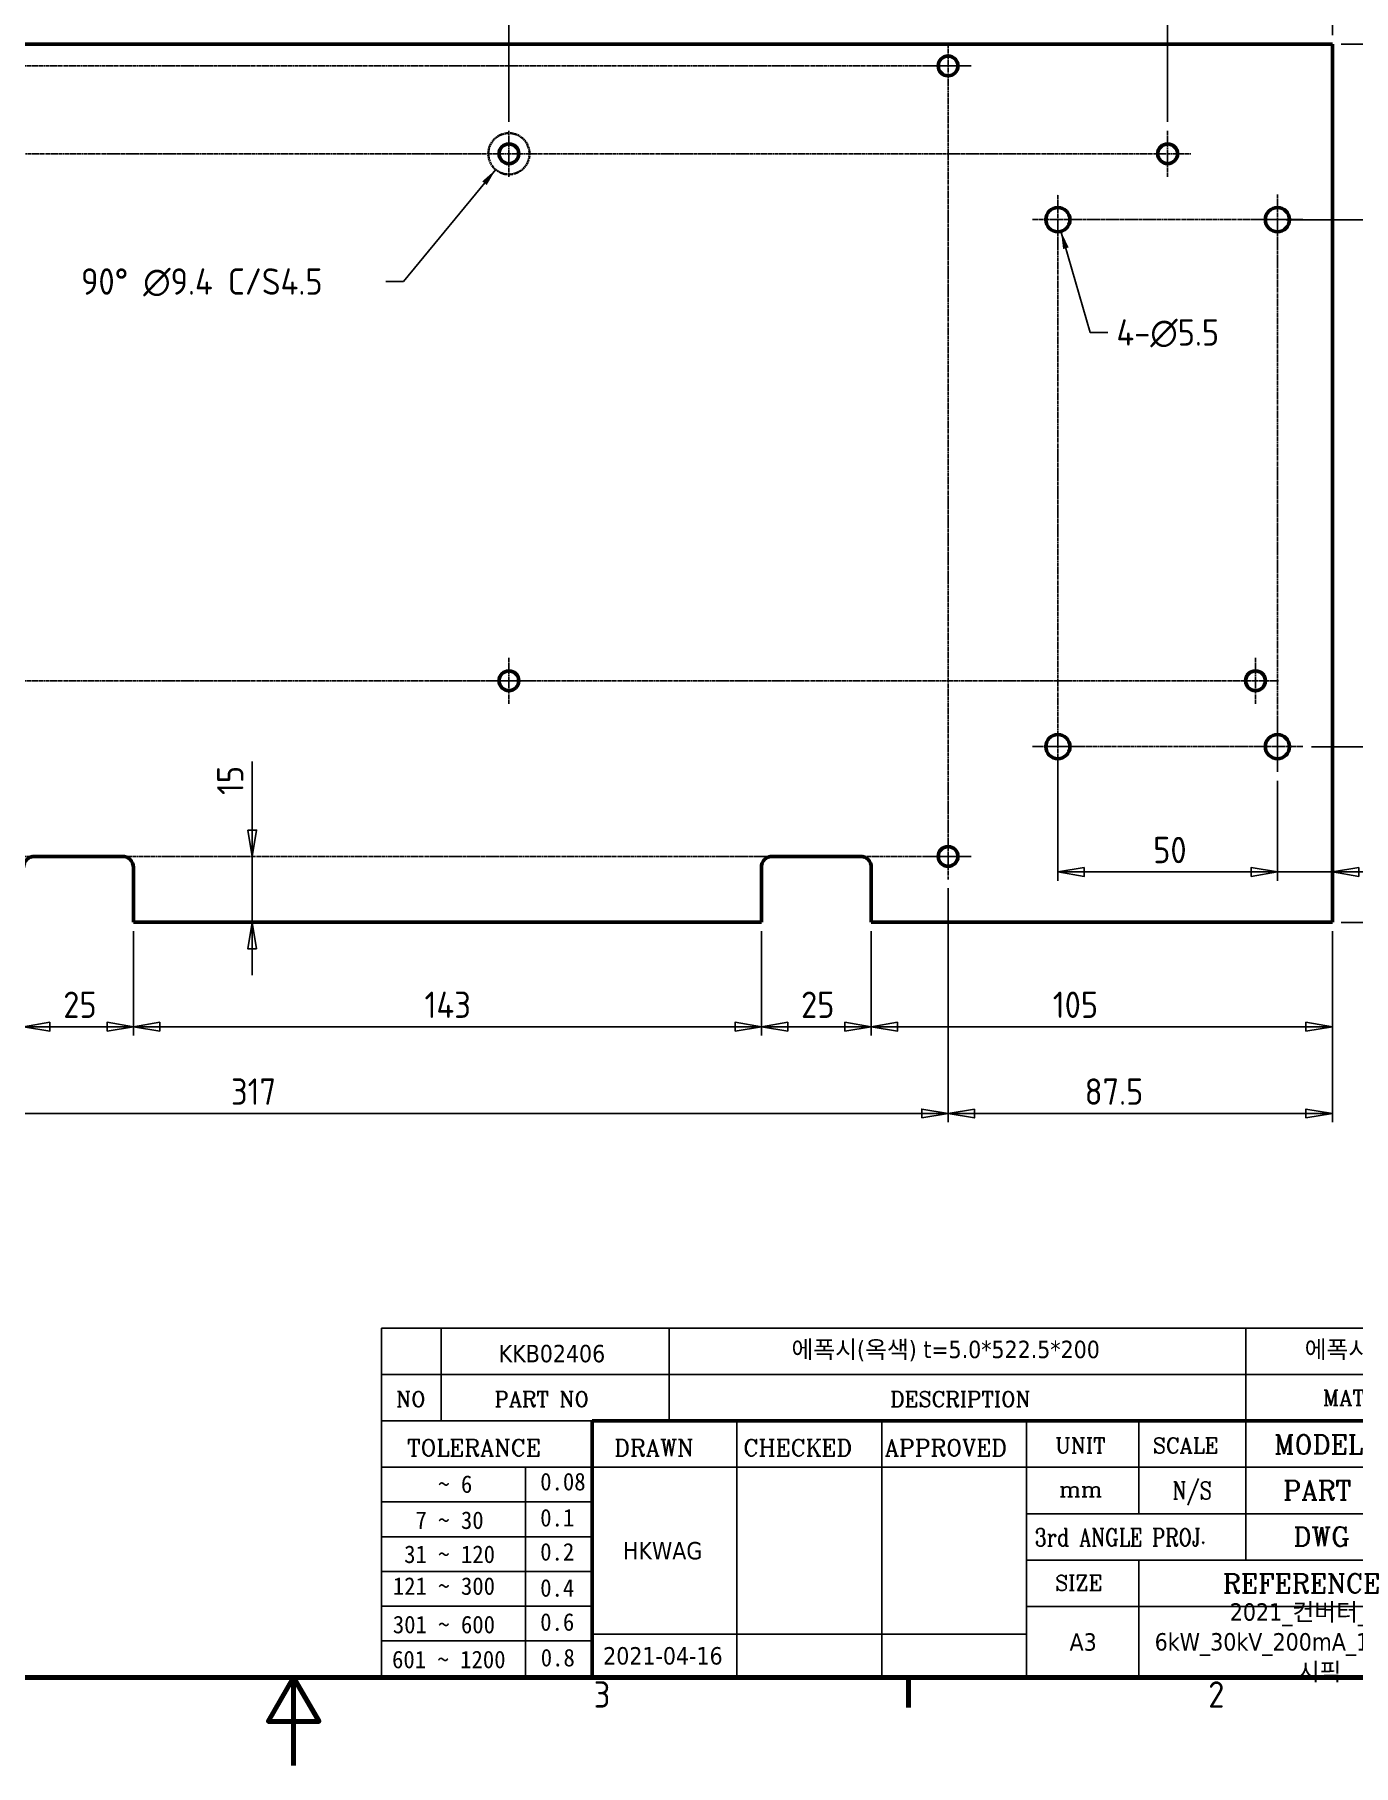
# Model space of a CAD drawing. Header units: millimetres. Extents: x 0 to 840, y 0 to 594.
# Drawn here: x 361 to 661.3, y 0 to 394.1 of the extents above; entities that cross this region are included whole.
import ezdxf
from ezdxf.enums import TextEntityAlignment as Align

# ---------------------------------------------------------------- set-up
doc = ezdxf.new("R2010")
doc.units = ezdxf.units.MM
doc.header["$LTSCALE"] = 2
doc.linetypes.add('CHAIN', pattern=[0.7087, 0.4724, -0.0591, 0.1181, -0.0591])
doc.linetypes.add('DASHED', pattern=[0.2067, 0.1654, -0.0413])
doc.layers.get('0').update_dxf_attribs({"lineweight": 25})
for name, color, linetype, lineweight, true_color in [('가려진 것(ISO)', 5, 'DASHED', 35, 0x0000ff), ('제목(ISO)', 5, 'Continuous', 50, 0x0000ff), ('중심 표식(ISO)', 1, 'Continuous', 25, 0xff0000), ('중심선(ISO)', 1, 'Continuous', 25, 0xff0000)]:
    doc.layers.add(name, color=color, linetype=linetype, lineweight=lineweight, true_color=true_color)
for name, color, linetype, lineweight in [('가시적인 것(ISO)', 7, 'Continuous', 50), ('경계(ISO)', 7, 'Continuous', 70), ('기호(ISO)', 7, 'Continuous', 25), ('치수(ISO)', 7, 'Continuous', 25)]:
    doc.layers.add(name, color=color, linetype=linetype, lineweight=lineweight)
doc.styles.add('HAN_291', font='')
doc.styles.add('ISO ProportionalPSTEK', font='isocp.shx')
doc.styles.add('RC_284', font='ROMANC.shx')
doc.styles.add('RC_287', font='ROMANC.shx')
doc.styles.add('RC_292', font='ROMANC.shx')
doc.styles.add('텍스트 스타일333', font='ROMANC.shx', dxfattribs={"width": 0.8})
doc.styles.add('텍스트 스타일359', font='tahoma.ttf')
doc.styles.get('HAN_291').set_extended_font_data('GulimChe')
doc.dimstyles.new('PSTEK', dxfattribs={"dimscale": 2, "dimtxt": 3, "dimasz": 3, "dimexe": 1, "dimexo": 1, "dimgap": 1, "dimtad": 1, "dimrnd": 1e-08, "dimdsep": 46, "dimtxsty": 'ISO ProportionalPSTEK', "dimblk": 'Filled-1', "dimcen": 0.09, "dimdle": 10, "dimclrd": 3, "dimclre": 3, "dimclrt": 1, "dimadec": 1, "dimazin": 2, "dimtfac": 1, "dimtmove": 0, "dimatfit": 3, "dimfxl": 1, "dimtolj": 1, "dimlwd": -1, "dimlwe": -1, "dimarcsym": 0})
doc.dimstyles.new('PSTEK$7', dxfattribs={"dimscale": 2, "dimtxt": 3, "dimasz": 2, "dimexe": 1, "dimexo": 1, "dimgap": 1, "dimtad": 1, "dimrnd": 1e-08, "dimdsep": 46, "dimtxsty": 'ISO ProportionalPSTEK', "dimblk": 'Filled-1', "dimcen": 0.09, "dimdle": 10, "dimclrd": 3, "dimclre": 3, "dimclrt": 1, "dimadec": 1, "dimazin": 2, "dimtfac": 1, "dimtmove": 0, "dimatfit": 3, "dimfxl": 1, "dimtolj": 1, "dimlwd": -1, "dimlwe": -1, "dimarcsym": 0})

# ---------------------------------------------------------------- blocks, each defined once
blk = doc.blocks.new('경계 Default Border')
at = {"layer": '경계(ISO)'}
blk.add_line((280, 10), (280, 6.6), dxfattribs=at)
at = {"layer": '경계(ISO)', "flags": 128}
for points in [[(10, 10), (10, 287), (410, 287), (410, 10), (10, 10)], [(210, 0), (210, 10), (207.11, 5), (212.89, 5), (210, 10)]]:
    blk.add_lwpolyline(points, dxfattribs=at)
at = {"layer": '경계(ISO)', "color": 1, "true_color": 0xff0000, "char_height": 3, "attachment_point": 7, "style": 'ISO ProportionalPSTEK'}
for s, insert in [('3', (244.17, 6.57)), ('2', (314.13, 6.57))]:
    blk.add_mtext(s, dxfattribs=dict(at, insert=insert))
blk = doc.blocks.new('제목 블록 PSTEK')
at = {"color": 180, "true_color": 0x3f00ff}
for p, q in [((182.48, 11.79), (182.48, 51.57)), ((182.48, 51.57), (372.48, 51.57)), ((189.27, 51.57), (189.27, 41.01)), ((215.22, 41.01), (215.22, 51.57)), ((280.88, 51.57), (280.88, 41.01)), ((182.48, 46.29), (372.48, 46.29)), ((182.48, 41.01), (206.45, 41.01)), ((222.94, 11.79), (222.94, 41.01)), ((239.43, 11.79), (239.43, 41.01)), ((255.92, 11.79), (255.92, 41.01)), ((268.69, 41.01), (268.69, 30.45)), ((280.88, 41.01), (280.88, 25.17)), ((182.48, 35.73), (206.45, 35.73)), ((198.86, 12.03), (198.86, 35.73)), ((206.45, 35.73), (372.48, 35.73)), ((182.48, 31.78), (206.45, 31.78)), ((255.92, 30.45), (372.48, 30.45)), ((182.48, 27.83), (206.45, 27.83)), ((182.48, 23.88), (206.45, 23.88)), ((255.92, 25.17), (372.48, 25.17)), ((268.69, 25.17), (268.69, 11.79)), ((182.48, 19.93), (206.45, 19.93)), ((255.92, 19.89), (310.09, 19.89)), ((182.48, 15.98), (206.45, 15.98)), ((206.45, 16.74), (255.92, 16.74)), ((182.48, 11.79), (372.48, 11.79))]:
    blk.add_line(p, q, dxfattribs=at)
at = {"color": 7, "linetype": 'Continuous', "lineweight": 25}
blk.add_line((182.48, 46.28), (231.73, 46.28), dxfattribs=at)
at = {"color": 7, "lineweight": 50}
for p, q in [((206.45, 11.79), (206.45, 41.01)), ((206.45, 41.01), (372.48, 41.01))]:
    blk.add_line(p, q, dxfattribs=at)
at = {"color": 7}
for s, height, style, p in [('NO', 1.742, 'RC_284', (184.14, 42.62)), ('PART NO', 1.742, 'RC_284', (195.34, 42.62)), ('DESCRIPTION', 1.7424, 'RC_284', (240.4, 42.62)), ('MODEL NAME', 2.178, 'RC_292', (284.1, 37.25)), (' TOLERANCE', 1.9, 'RC_287', (184.09, 37.01)), ('DRAWN', 1.9, 'RC_287', (208.98, 37.01)), ('CHECKED', 1.9, 'RC_287', (223.69, 37.01)), ('APPROVED', 1.9, 'RC_287', (239.78, 37.01)), ('UNIT', 1.742, 'RC_284', (259.17, 37.34)), ('SCALE', 1.742, 'RC_284', (270.29, 37.34)), ('    ~ 6', 2, 'HAN_291', (183.77, 32.82)), ('0.08', 2, 'HAN_291', (200.55, 33.1)), ('mm', 1.742, 'RC_284', (259.65, 32.35)), ('PART NAME', 2.178, 'RC_292', (285.14, 32.03)), ('  7 ~ 30', 2, 'HAN_291', (183.77, 28.71)), ('0.1', 2, 'HAN_291', (200.55, 28.99)), (' DWG NO.', 2.178, 'RC_292', (284.81, 26.75)), (' 31 ~ 120', 2, 'HAN_291', (183.77, 24.83)), ('0.2', 2, 'HAN_291', (200.55, 25.11)), ('121 ~ 300', 2, 'HAN_291', (183.77, 21.21)), ('0.4', 2, 'HAN_291', (200.55, 21)), ('SIZE', 1.742, 'RC_284', (259.17, 21.69)), ('REFERENCE', 2.178, 'RC_292', (278.27, 21.43)), ('301 ~ 600', 2, 'HAN_291', (183.77, 16.83)), ('0.6', 2, 'HAN_291', (200.55, 17.12)), ('601 ~ 1200', 2, 'HAN_291', (183.68, 12.85)), ('0.8', 2, 'HAN_291', (200.61, 13.06))]:
    blk.add_text(s, height=height, dxfattribs=dict(at, style=style)).set_placement(p)
at = {"color": 7, "style": 'RC_284'}
blk.add_text('MATERIAL', height=1.742, dxfattribs=at).set_placement((295.48, 43.65), align=Align.MIDDLE_CENTER)
at = {"color": 7, "style": '텍스트 스타일333', "width": 0.8}
blk.add_text('N/S', height=2, dxfattribs=at).set_placement((274.78, 33.09), align=Align.MIDDLE_CENTER)
blk.add_text('3rd ANGLE PROJ.', height=2, dxfattribs=at).set_placement((256.84, 26.76))
at = {"layer": '제목(ISO)', "color": 7, "style": '텍스트 스타일359'}
for tag, p in [('부품_번호_001', (195.83, 47.69)), ('설명_001', (229.15, 48.16)), ('재질_001', (287.58, 48.16)), ("3._Q'TY_001", (312.71, 47.93)), ('질량\\P3;_001', (350.35, 48.17)), ('1._MODEL_NAME_001', (332.11, 37.37)), ('제목_001', (337.25, 32.14)), ('부품_번호_001', (334.49, 26.81)), ('설계자_001', (209.98, 25.24)), ('프로젝트_001', (279.06, 18.26)), ('시트_크기_001', (260.82, 14.85)), ('프로젝트_002', (270.51, 14.87)), ('작성_날짜_001', (207.72, 13.27)), ('프로젝트_003', (286.8, 11.47))]:
    blk.add_attdef(tag, p, '', height=1.98, dxfattribs=at)
for tag, p in [('4._COLOR', (327.68, 48.93)), ('점검자', (231.18, 26.23)), ('엔지니어링_승인자', (247.67, 26.23)), ('점검_날짜', (231.18, 14.27)), ('엔지니어링_승인_날짜', (247.67, 14.27))]:
    blk.add_attdef(tag, text='', height=1.98, dxfattribs=at).set_placement(p, align=Align.MIDDLE_CENTER)
blk = doc.blocks.new('Filled-1')
at = {"color": 0}
for p, q in [((0, 0), (-1, 0.167)), ((-1, 0.167), (-1, -0.167)), ((-1, 0), (0, 0)), ((-1, -0.167), (0, 0))]:
    blk.add_line(p, q, dxfattribs=at)
at = {"color": 0, "flags": 128}
blk.add_lwpolyline([(-1, -0.167), (0, 0), (-1, 0.167), (-1, -0.167)], dxfattribs=at)
at = {"color": 0}
blk.add_solid([(-1, -0.167), (0, 0), (-1, 0.167), (-1, -0.167)], dxfattribs=at)
blk = doc.blocks.new('*D16')
at = {"layer": 'Defpoints', "color": 0, "transparency": 16777216}
for p in [(252.02, 201.72), (569.02, 201.72), (569.02, 148.43)]:
    blk.add_point(p, dxfattribs=at)
at = {"layer": '치수(ISO)', "color": 3, "transparency": 16777216}
for p, q in [((252.02, 199.72), (252.02, 146.43)), ((569.02, 199.72), (569.02, 146.43)), ((258.02, 148.43), (563.02, 148.43))]:
    blk.add_line(p, q, dxfattribs=at)
at = {"layer": '치수(ISO)', "color": 3, "transparency": 16777216, "xscale": 6, "yscale": 6, "zscale": 6, "rotation": 180}
blk.add_blockref('Filled-1', (252.02, 148.43), dxfattribs=at)
at = {"layer": '치수(ISO)', "color": 3, "transparency": 16777216, "xscale": 6, "yscale": 6, "zscale": 6}
blk.add_blockref('Filled-1', (569.02, 148.43), dxfattribs=at)
at = {"layer": '치수(ISO)', "color": 1, "transparency": 16777216, "insert": (405.74, 156.43), "char_height": 6, "attachment_point": 1, "style": 'ISO ProportionalPSTEK'}
blk.add_mtext('\\A1;317', dxfattribs=at)
blk = doc.blocks.new('*D17')
at = {"layer": 'Defpoints', "color": 0, "transparency": 16777216}
for p in [(569.02, 201.72), (656.52, 191.97), (656.52, 148.43)]:
    blk.add_point(p, dxfattribs=at)
at = {"layer": '치수(ISO)', "color": 3, "transparency": 16777216}
for p, q in [((569.02, 199.72), (569.02, 146.43)), ((656.52, 189.97), (656.52, 146.43)), ((575.02, 148.43), (650.52, 148.43))]:
    blk.add_line(p, q, dxfattribs=at)
at = {"layer": '치수(ISO)', "color": 3, "transparency": 16777216, "xscale": 6, "yscale": 6, "zscale": 6, "rotation": 180}
blk.add_blockref('Filled-1', (569.02, 148.43), dxfattribs=at)
at = {"layer": '치수(ISO)', "color": 3, "transparency": 16777216, "xscale": 6, "yscale": 6, "zscale": 6}
blk.add_blockref('Filled-1', (656.52, 148.43), dxfattribs=at)
at = {"layer": '치수(ISO)', "color": 1, "transparency": 16777216, "insert": (600.12, 156.43), "char_height": 6, "attachment_point": 1, "style": 'ISO ProportionalPSTEK'}
blk.add_mtext('\\A1;87.5', dxfattribs=at)
blk = doc.blocks.new('*D21')
at = {"layer": 'Defpoints', "color": 0, "transparency": 16777216}
for p in [(358.52, 191.97), (383.52, 191.97), (383.52, 168.2)]:
    blk.add_point(p, dxfattribs=at)
at = {"layer": '치수(ISO)', "color": 3, "transparency": 16777216}
for p, q in [((358.52, 189.97), (358.52, 166.2)), ((383.52, 189.97), (383.52, 166.2)), ((364.52, 168.2), (377.52, 168.2))]:
    blk.add_line(p, q, dxfattribs=at)
at = {"layer": '치수(ISO)', "color": 3, "transparency": 16777216, "xscale": 6, "yscale": 6, "zscale": 6, "rotation": 180}
blk.add_blockref('Filled-1', (358.52, 168.2), dxfattribs=at)
at = {"layer": '치수(ISO)', "color": 3, "transparency": 16777216, "xscale": 6, "yscale": 6, "zscale": 6}
blk.add_blockref('Filled-1', (383.52, 168.2), dxfattribs=at)
at = {"layer": '치수(ISO)', "color": 1, "transparency": 16777216, "insert": (367.54, 176.2), "char_height": 6, "attachment_point": 1, "style": 'ISO ProportionalPSTEK'}
blk.add_mtext('\\A1;25', dxfattribs=at)
blk = doc.blocks.new('*D22')
at = {"layer": 'Defpoints', "color": 0, "transparency": 16777216}
for p in [(383.52, 191.97), (526.52, 191.97), (526.52, 168.2)]:
    blk.add_point(p, dxfattribs=at)
at = {"layer": '치수(ISO)', "color": 3, "transparency": 16777216}
for p, q in [((383.52, 189.97), (383.52, 166.2)), ((526.52, 189.97), (526.52, 166.2)), ((389.52, 168.2), (520.52, 168.2))]:
    blk.add_line(p, q, dxfattribs=at)
at = {"layer": '치수(ISO)', "color": 3, "transparency": 16777216, "xscale": 6, "yscale": 6, "zscale": 6, "rotation": 180}
blk.add_blockref('Filled-1', (383.52, 168.2), dxfattribs=at)
at = {"layer": '치수(ISO)', "color": 3, "transparency": 16777216, "xscale": 6, "yscale": 6, "zscale": 6}
blk.add_blockref('Filled-1', (526.52, 168.2), dxfattribs=at)
at = {"layer": '치수(ISO)', "color": 1, "transparency": 16777216, "insert": (449.82, 176.2), "char_height": 6, "attachment_point": 1, "style": 'ISO ProportionalPSTEK'}
blk.add_mtext('\\A1;143', dxfattribs=at)
blk = doc.blocks.new('*D23')
at = {"layer": 'Defpoints', "color": 0, "transparency": 16777216}
for p in [(526.52, 191.97), (551.52, 191.97), (551.52, 168.2)]:
    blk.add_point(p, dxfattribs=at)
at = {"layer": '치수(ISO)', "color": 3, "transparency": 16777216}
for p, q in [((526.52, 189.97), (526.52, 166.2)), ((551.52, 189.97), (551.52, 166.2)), ((532.52, 168.2), (545.52, 168.2))]:
    blk.add_line(p, q, dxfattribs=at)
at = {"layer": '치수(ISO)', "color": 3, "transparency": 16777216, "xscale": 6, "yscale": 6, "zscale": 6, "rotation": 180}
blk.add_blockref('Filled-1', (526.52, 168.2), dxfattribs=at)
at = {"layer": '치수(ISO)', "color": 3, "transparency": 16777216, "xscale": 6, "yscale": 6, "zscale": 6}
blk.add_blockref('Filled-1', (551.52, 168.2), dxfattribs=at)
at = {"layer": '치수(ISO)', "color": 1, "transparency": 16777216, "insert": (535.54, 176.2), "char_height": 6, "attachment_point": 1, "style": 'ISO ProportionalPSTEK'}
blk.add_mtext('\\A1;25', dxfattribs=at)
blk = doc.blocks.new('*D24')
at = {"layer": 'Defpoints', "color": 0, "transparency": 16777216}
for p in [(551.52, 191.97), (656.52, 191.97), (656.52, 168.2)]:
    blk.add_point(p, dxfattribs=at)
at = {"layer": '치수(ISO)', "color": 3, "transparency": 16777216}
for p, q in [((551.52, 189.97), (551.52, 166.2)), ((656.52, 189.97), (656.52, 166.2)), ((557.52, 168.2), (650.52, 168.2))]:
    blk.add_line(p, q, dxfattribs=at)
at = {"layer": '치수(ISO)', "color": 3, "transparency": 16777216, "xscale": 6, "yscale": 6, "zscale": 6, "rotation": 180}
blk.add_blockref('Filled-1', (551.52, 168.2), dxfattribs=at)
at = {"layer": '치수(ISO)', "color": 3, "transparency": 16777216, "xscale": 6, "yscale": 6, "zscale": 6}
blk.add_blockref('Filled-1', (656.52, 168.2), dxfattribs=at)
at = {"layer": '치수(ISO)', "color": 1, "transparency": 16777216, "insert": (592.87, 176.2), "char_height": 6, "attachment_point": 1, "style": 'ISO ProportionalPSTEK'}
blk.add_mtext('\\A1;105', dxfattribs=at)
blk = doc.blocks.new('*D29')
at = {"layer": 'Defpoints', "color": 0, "transparency": 16777216}
for p in [(594.02, 231.97), (644.02, 226.22), (644.02, 203.44)]:
    blk.add_point(p, dxfattribs=at)
at = {"layer": '치수(ISO)', "color": 3, "transparency": 16777216}
for p, q in [((594.02, 229.97), (594.02, 201.44)), ((644.02, 224.22), (644.02, 201.44)), ((600.02, 203.44), (638.02, 203.44))]:
    blk.add_line(p, q, dxfattribs=at)
at = {"layer": '치수(ISO)', "color": 3, "transparency": 16777216, "xscale": 6, "yscale": 6, "zscale": 6, "rotation": 180}
blk.add_blockref('Filled-1', (594.02, 203.44), dxfattribs=at)
at = {"layer": '치수(ISO)', "color": 3, "transparency": 16777216, "xscale": 6, "yscale": 6, "zscale": 6}
blk.add_blockref('Filled-1', (644.02, 203.44), dxfattribs=at)
at = {"layer": '치수(ISO)', "color": 1, "transparency": 16777216, "insert": (615.72, 211.44), "char_height": 6, "attachment_point": 1, "style": 'ISO ProportionalPSTEK'}
blk.add_mtext('\\A1;50', dxfattribs=at)
blk = doc.blocks.new('*D30')
at = {"layer": 'Defpoints', "color": 0, "transparency": 16777216}
for p in [(644.02, 226.22), (656.52, 206.72), (656.52, 203.44)]:
    blk.add_point(p, dxfattribs=at)
at = {"layer": '치수(ISO)', "color": 3, "transparency": 16777216}
for p, q in [((644.02, 224.22), (644.02, 201.44)), ((638.02, 203.44), (632.02, 203.44)), ((644.02, 203.44), (656.52, 203.44)), ((662.52, 203.44), (684.17, 203.44))]:
    blk.add_line(p, q, dxfattribs=at)
at = {"layer": '치수(ISO)', "color": 3, "transparency": 16777216, "xscale": 6, "yscale": 6, "zscale": 6}
blk.add_blockref('Filled-1', (644.02, 203.44), dxfattribs=at)
at = {"layer": '치수(ISO)', "color": 3, "transparency": 16777216, "xscale": 6, "yscale": 6, "zscale": 6, "rotation": 180}
blk.add_blockref('Filled-1', (656.52, 203.44), dxfattribs=at)
at = {"layer": '치수(ISO)', "color": 1, "transparency": 16777216, "insert": (670.52, 211.44), "char_height": 6, "attachment_point": 1, "style": 'ISO ProportionalPSTEK'}
blk.add_mtext('\\A1;12.5', dxfattribs=at)
blk = doc.blocks.new('*D31')
at = {"layer": 'Defpoints', "color": 0, "transparency": 16777216}
for p in [(649.77, 231.97), (700.98, 231.97), (656.52, 191.97)]:
    blk.add_point(p, dxfattribs=at)
at = {"layer": '치수(ISO)', "color": 3, "transparency": 16777216}
for p, q in [((651.77, 231.97), (702.98, 231.97)), ((700.98, 197.97), (700.98, 225.97)), ((658.52, 191.97), (702.98, 191.97))]:
    blk.add_line(p, q, dxfattribs=at)
at = {"layer": '치수(ISO)', "color": 3, "transparency": 16777216, "xscale": 6, "yscale": 6, "zscale": 6}
for p, rotation in [((700.98, 231.97), 90), ((700.98, 191.97), 270)]:
    blk.add_blockref('Filled-1', p, dxfattribs=dict(at, rotation=rotation))
at = {"layer": '치수(ISO)', "color": 1, "transparency": 16777216, "insert": (692.98, 208.37), "char_height": 6, "attachment_point": 1, "rotation": 90, "style": 'ISO ProportionalPSTEK'}
blk.add_mtext('\\A1;40', dxfattribs=at)
blk = doc.blocks.new('*D32')
at = {"layer": 'Defpoints', "color": 0, "transparency": 16777216}
for p in [(644.02, 351.97), (700.98, 351.97), (649.77, 231.97)]:
    blk.add_point(p, dxfattribs=at)
at = {"layer": '치수(ISO)', "color": 3, "transparency": 16777216}
for p, q in [((646.02, 351.97), (702.98, 351.97)), ((700.98, 237.97), (700.98, 345.97)), ((651.77, 231.97), (702.98, 231.97))]:
    blk.add_line(p, q, dxfattribs=at)
at = {"layer": '치수(ISO)', "color": 3, "transparency": 16777216, "xscale": 6, "yscale": 6, "zscale": 6}
for p, rotation in [((700.98, 351.97), 90), ((700.98, 231.97), 270)]:
    blk.add_blockref('Filled-1', p, dxfattribs=dict(at, rotation=rotation))
at = {"layer": '치수(ISO)', "color": 1, "transparency": 16777216, "insert": (692.98, 279.67), "char_height": 6, "attachment_point": 1, "rotation": 90, "style": 'ISO ProportionalPSTEK'}
blk.add_mtext('\\A1;120', dxfattribs=at)
blk = doc.blocks.new('*D33')
at = {"layer": 'Defpoints', "color": 0, "transparency": 16777216}
for p in [(656.52, 391.97), (700.98, 391.97), (644.02, 351.97)]:
    blk.add_point(p, dxfattribs=at)
at = {"layer": '치수(ISO)', "color": 3, "transparency": 16777216}
for p, q in [((658.52, 391.97), (702.98, 391.97)), ((700.98, 357.97), (700.98, 385.97)), ((646.02, 351.97), (702.98, 351.97))]:
    blk.add_line(p, q, dxfattribs=at)
at = {"layer": '치수(ISO)', "color": 3, "transparency": 16777216, "xscale": 6, "yscale": 6, "zscale": 6}
for p, rotation in [((700.98, 391.97), 90), ((700.98, 351.97), 270)]:
    blk.add_blockref('Filled-1', p, dxfattribs=dict(at, rotation=rotation))
at = {"layer": '치수(ISO)', "color": 1, "transparency": 16777216, "insert": (692.98, 368.37), "char_height": 6, "attachment_point": 1, "rotation": 90, "style": 'ISO ProportionalPSTEK'}
blk.add_mtext('\\A1;40', dxfattribs=at)
blk = doc.blocks.new('*D34')
at = {"layer": 'Defpoints', "color": 0, "transparency": 16777216}
for p in [(656.52, 391.97), (718.62, 391.97), (656.52, 191.97)]:
    blk.add_point(p, dxfattribs=at)
at = {"layer": '치수(ISO)', "color": 3, "transparency": 16777216}
for p, q in [((658.52, 391.97), (720.62, 391.97)), ((718.62, 197.97), (718.62, 385.97)), ((658.52, 191.97), (720.62, 191.97))]:
    blk.add_line(p, q, dxfattribs=at)
at = {"layer": '치수(ISO)', "color": 3, "transparency": 16777216, "xscale": 6, "yscale": 6, "zscale": 6}
for p, rotation in [((718.62, 391.97), 90), ((718.62, 191.97), 270)]:
    blk.add_blockref('Filled-1', p, dxfattribs=dict(at, rotation=rotation))
at = {"layer": '치수(ISO)', "color": 1, "transparency": 16777216, "insert": (710.62, 286.5), "char_height": 6, "attachment_point": 1, "rotation": 90, "style": 'ISO ProportionalPSTEK'}
blk.add_mtext('\\A1;200', dxfattribs=at)
blk = doc.blocks.new('*D35')
at = {"layer": 'Defpoints', "color": 0, "transparency": 16777216}
for p in [(134.02, 431.97), (134.02, 391.97), (656.52, 391.97)]:
    blk.add_point(p, dxfattribs=at)
at = {"layer": '치수(ISO)', "color": 3, "transparency": 16777216}
for p, q in [((134.02, 393.97), (134.02, 433.97)), ((656.52, 393.97), (656.52, 433.97)), ((650.52, 431.97), (140.02, 431.97))]:
    blk.add_line(p, q, dxfattribs=at)
at = {"layer": '치수(ISO)', "color": 3, "transparency": 16777216, "xscale": 6, "yscale": 6, "zscale": 6, "rotation": 180}
blk.add_blockref('Filled-1', (134.02, 431.97), dxfattribs=at)
at = {"layer": '치수(ISO)', "color": 3, "transparency": 16777216, "xscale": 6, "yscale": 6, "zscale": 6}
blk.add_blockref('Filled-1', (656.52, 431.97), dxfattribs=at)
at = {"layer": '치수(ISO)', "color": 1, "transparency": 16777216, "insert": (393, 439.98), "char_height": 6, "attachment_point": 1, "style": 'ISO ProportionalPSTEK'}
blk.add_mtext('\\A1;522.5', dxfattribs=at)
blk = doc.blocks.new('*D36')
at = {"layer": 'Defpoints', "color": 0, "transparency": 16777216}
for p in [(381.02, 206.97), (404.8, 191.97), (410.57, 191.97)]:
    blk.add_point(p, dxfattribs=at)
at = {"layer": '치수(ISO)', "color": 3, "transparency": 16777216}
for p, q in [((410.57, 212.97), (410.57, 228.62)), ((410.57, 191.97), (410.57, 206.97)), ((410.57, 185.97), (410.57, 179.97))]:
    blk.add_line(p, q, dxfattribs=at)
at = {"layer": '치수(ISO)', "color": 3, "transparency": 16777216, "xscale": 6, "yscale": 6, "zscale": 6}
for p, rotation in [((410.57, 206.97), 270), ((410.57, 191.97), 90)]:
    blk.add_blockref('Filled-1', p, dxfattribs=dict(at, rotation=rotation))
at = {"layer": '치수(ISO)', "color": 1, "transparency": 16777216, "insert": (402.57, 220.97), "char_height": 6, "attachment_point": 1, "rotation": 90, "style": 'ISO ProportionalPSTEK'}
blk.add_mtext('\\A1;15', dxfattribs=at)
blk = doc.blocks.new('*D41')
at = {"layer": 'Defpoints', "color": 0, "transparency": 16777216}
for p in [(469.02, 411.15), (319.02, 372.22), (469.02, 372.22)]:
    blk.add_point(p, dxfattribs=at)
at = {"layer": '치수(ISO)', "color": 3, "transparency": 16777216}
for p, q in [((319.02, 374.22), (319.02, 413.15)), ((325.02, 411.15), (463.02, 411.15)), ((469.02, 374.22), (469.02, 413.15))]:
    blk.add_line(p, q, dxfattribs=at)
at = {"layer": '치수(ISO)', "color": 3, "transparency": 16777216, "xscale": 6, "yscale": 6, "zscale": 6, "rotation": 180}
blk.add_blockref('Filled-1', (319.02, 411.15), dxfattribs=at)
at = {"layer": '치수(ISO)', "color": 3, "transparency": 16777216, "xscale": 6, "yscale": 6, "zscale": 6}
blk.add_blockref('Filled-1', (469.02, 411.15), dxfattribs=at)
at = {"layer": '치수(ISO)', "color": 1, "transparency": 16777216, "insert": (389.24, 419.15), "char_height": 6, "attachment_point": 1, "style": 'ISO ProportionalPSTEK'}
blk.add_mtext('\\A1;150', dxfattribs=at)
blk = doc.blocks.new('*D42')
at = {"layer": 'Defpoints', "color": 0, "transparency": 16777216}
for p in [(619.02, 411.15), (469.02, 372.22), (619.02, 372.22)]:
    blk.add_point(p, dxfattribs=at)
at = {"layer": '치수(ISO)', "color": 3, "transparency": 16777216}
for p, q in [((469.02, 374.22), (469.02, 413.15)), ((475.02, 411.15), (613.02, 411.15)), ((619.02, 374.22), (619.02, 413.15))]:
    blk.add_line(p, q, dxfattribs=at)
at = {"layer": '치수(ISO)', "color": 3, "transparency": 16777216, "xscale": 6, "yscale": 6, "zscale": 6, "rotation": 180}
blk.add_blockref('Filled-1', (469.02, 411.15), dxfattribs=at)
at = {"layer": '치수(ISO)', "color": 3, "transparency": 16777216, "xscale": 6, "yscale": 6, "zscale": 6}
blk.add_blockref('Filled-1', (619.02, 411.15), dxfattribs=at)
at = {"layer": '치수(ISO)', "color": 1, "transparency": 16777216, "insert": (539.24, 419.15), "char_height": 6, "attachment_point": 1, "style": 'ISO ProportionalPSTEK'}
blk.add_mtext('\\A1;150', dxfattribs=at)
blk = doc.blocks.new('*D43')
at = {"layer": 'Defpoints', "color": 0, "transparency": 16777216}
for p in [(656.52, 411.15), (656.52, 391.97), (619.02, 372.22)]:
    blk.add_point(p, dxfattribs=at)
at = {"layer": '치수(ISO)', "color": 3, "transparency": 16777216}
for p, q in [((619.02, 374.22), (619.02, 413.15)), ((625.02, 411.15), (650.52, 411.15)), ((656.52, 393.97), (656.52, 413.15))]:
    blk.add_line(p, q, dxfattribs=at)
at = {"layer": '치수(ISO)', "color": 3, "transparency": 16777216, "xscale": 6, "yscale": 6, "zscale": 6, "rotation": 180}
blk.add_blockref('Filled-1', (619.02, 411.15), dxfattribs=at)
at = {"layer": '치수(ISO)', "color": 3, "transparency": 16777216, "xscale": 6, "yscale": 6, "zscale": 6}
blk.add_blockref('Filled-1', (656.52, 411.15), dxfattribs=at)
at = {"layer": '치수(ISO)', "color": 1, "transparency": 16777216, "insert": (631.37, 419.15), "char_height": 6, "attachment_point": 1, "style": 'ISO ProportionalPSTEK'}
blk.add_mtext('\\A1;37.5', dxfattribs=at)

msp = doc.modelspace()

# ---------------------------------------------------------------- linework, layer by layer
at = {"layer": '가려진 것(ISO)'}
msp.add_circle((469.021, 366.975), 4.7, dxfattribs=at)
at = {"layer": '가시적인 것(ISO)'}
for p, q in [((656.521, 391.975), (134.021, 391.975)), ((656.521, 191.975), (656.521, 391.975)), ((361.021, 206.975), (381.021, 206.975)), ((529.021, 206.975), (549.021, 206.975)), ((383.521, 204.475), (383.521, 191.975)), ((526.521, 191.975), (526.521, 204.475)), ((551.521, 204.475), (551.521, 191.975)), ((383.521, 191.975), (526.521, 191.975)), ((551.521, 191.975), (656.521, 191.975))]:
    msp.add_line(p, q, dxfattribs=at)
for centre, radius in [((569.021, 386.975), 2.25), ((469.021, 366.975), 2.25), ((619.021, 366.975), 2.25), ((594.021, 351.975), 2.75), ((644.021, 351.975), 2.75), ((469.021, 246.975), 2.25), ((639.021, 246.975), 2.25), ((594.021, 231.975), 2.75), ((644.021, 231.975), 2.75), ((569.021, 206.975), 2.25)]:
    msp.add_circle(centre, radius, dxfattribs=at)
for centre, start, end in [((361.021, 204.475), 90, 180), ((381.021, 204.475), 0, 90), ((529.021, 204.475), 90, 180), ((549.021, 204.475), 0, 90)]:
    msp.add_arc(centre, 2.5, start, end, dxfattribs=at)
at = {"layer": '중심 표식(ISO)', "linetype": 'CHAIN'}
for p, q in [((574.271, 386.975), (563.771, 386.975)), ((469.021, 372.225), (469.021, 361.725)), ((619.021, 372.225), (619.021, 361.725)), ((588.271, 351.975), (599.771, 351.975)), ((649.771, 351.975), (638.271, 351.975)), ((469.021, 252.225), (469.021, 241.725)), ((639.021, 252.225), (639.021, 241.725)), ((474.271, 246.975), (463.771, 246.975)), ((644.021, 226.225), (644.021, 237.725)), ((588.271, 231.975), (599.771, 231.975)), ((574.271, 206.975), (563.771, 206.975))]:
    msp.add_line(p, q, dxfattribs=at)
at = {"layer": '중심선(ISO)', "linetype": 'CHAIN'}
for p, q in [((569.021, 392.225), (569.021, 201.725)), ((143.771, 386.975), (574.271, 386.975)), ((163.771, 366.975), (624.271, 366.975)), ((594.021, 226.225), (594.021, 357.725)), ((644.021, 357.725), (644.021, 226.225)), ((588.271, 351.975), (649.771, 351.975)), ((143.771, 246.975), (644.271, 246.975)), ((649.771, 231.975), (588.271, 231.975)), ((143.771, 206.975), (574.271, 206.975))]:
    msp.add_line(p, q, dxfattribs=at)

# ---------------------------------------------------------------- block references
at = {"xscale": 2, "yscale": 2, "zscale": 2}
msp.add_blockref('경계 Default Border', (0, 0), dxfattribs=at)
ref = msp.add_blockref('제목 블록 PSTEK', (75.048, -3.582), dxfattribs=dict(xscale=2, yscale=2, zscale=2))
ref.add_attrib('설계자_001', 'HKWAG', (495.008, 46.904), dxfattribs={"layer": '제목(ISO)', "color": 7, "height": 3.9661, "style": '텍스트 스타일359'})
ref.add_attrib('프로젝트_001', '2021_컨버터_DC', (633.174, 32.946), dxfattribs={"layer": '제목(ISO)', "color": 7, "height": 3.9661, "style": '텍스트 스타일359'})
ref.add_attrib('시트_크기_001', 'A3', (596.688, 26.111), dxfattribs={"layer": '제목(ISO)', "color": 7, "height": 3.9661, "style": '텍스트 스타일359'})
ref.add_attrib('작성_날짜_001', '2021-04-16', (490.491, 22.967), dxfattribs={"layer": '제목(ISO)', "color": 7, "height": 3.9661, "style": '텍스트 스타일359'})
ref.add_attrib('재질_001', '에폭시(옥색)', (650.213, 92.742), dxfattribs={"layer": '제목(ISO)', "color": 7, "height": 3.9661, "style": '텍스트 스타일359'})
ref.add_attrib('설명_001', '에폭시(옥색) t=5.0*522.5*200', (533.355, 92.736), dxfattribs={"layer": '제목(ISO)', "color": 7, "height": 3.9661, "style": '텍스트 스타일359'})
ref.add_attrib('부품_번호_001', 'KKB02406', (466.713, 91.795), dxfattribs={"layer": '제목(ISO)', "color": 7, "height": 3.9661, "style": '텍스트 스타일359'})
ref.add_attrib('프로젝트_002', '6kW_30kV_200mA_1대_NWL퍼', (616.063, 26.156), dxfattribs={"layer": '제목(ISO)', "color": 7, "height": 3.9661, "style": '텍스트 스타일359'})
ref.add_attrib('프로젝트_003', '시픽', (648.648, 19.366), dxfattribs={"layer": '제목(ISO)', "color": 7, "height": 3.9661, "style": '텍스트 스타일359'})

# ---------------------------------------------------------------- texts
at = {"layer": '기호(ISO)', "color": 1, "true_color": 0xff0000, "char_height": 6, "attachment_point": 1, "line_spacing_factor": 0.525, "style": 'ISO ProportionalPSTEK'}
for s, insert, width in [('{90° \\fAIGDT|b0|i0;\\H6.0000;n\\fisocp|b0|i0;\\H6.0000;9.4 C/S4.5 }', (371.586, 340.893), 67.41285), ('{4-\\fAIGDT|b0|i0;\\H6.0000;n\\fisocp|b0|i0;\\H6.0000;5.5}', (607.36, 329.292), 28.34427)]:
    msp.add_mtext(s, dxfattribs=dict(at, insert=insert, width=width))

# ---------------------------------------------------------------- dimensions: what is measured, and where the dimension line sits
at = {"layer": '치수(ISO)', "color": 3, "true_color": 0x00ff00}
for base, p1, p2, angle, override, picture, middle in [((134.021, 431.975), (656.521, 391.975), (134.021, 391.975), 180, {"dimdec": 2, "dimtp": 0, "dimtm": 0, "dimtdec": 2, "dimtofl": 0, "dimatfit": 1}, '*D35', (401.521, 431.975)), ((469.021, 411.148), (319.021, 372.225), (469.021, 372.225), 180, {"dimdec": 2, "dimblk1": 'Filled-1', "dimblk2": 'Filled-1', "dimsah": 1, "dimtp": 0, "dimtm": 0, "dimtdec": 2, "dimtofl": 0, "dimatfit": 1}, '*D41', (394.041, 411.148)), ((619.021, 411.148), (469.021, 372.225), (619.021, 372.225), 180, {"dimdec": 2, "dimblk1": 'Filled-1', "dimblk2": 'Filled-1', "dimsah": 1, "dimtp": 0, "dimtm": 0, "dimtdec": 2, "dimtofl": 0, "dimatfit": 1}, '*D42', (544.041, 411.148)), ((656.521, 411.148), (619.021, 372.225), (656.521, 391.975), 180, {"dimdec": 2, "dimblk1": 'Filled-1', "dimsah": 1, "dimtp": 0, "dimtm": 0, "dimtdec": 2, "dimtofl": 0, "dimatfit": 1}, '*D43', (637.791, 411.148)), ((700.983, 391.975), (644.021, 351.975), (656.521, 391.975), 90, {"dimdec": 2, "dimtp": 0, "dimtm": 0, "dimtdec": 2, "dimtofl": 0, "dimatfit": 1}, '*D33', (700.983, 371.975)), ((718.617, 391.975), (656.521, 191.975), (656.521, 391.975), 90, {"dimdec": 2, "dimtp": 0, "dimtm": 0, "dimtdec": 2, "dimtofl": 0, "dimatfit": 1}, '*D34', (718.617, 291.975)), ((700.983, 351.975), (649.771, 231.975), (644.021, 351.975), 90, {"dimdec": 2, "dimtp": 0, "dimtm": 0, "dimtdec": 2, "dimtofl": 0, "dimatfit": 1}, '*D32', (700.983, 284.475)), ((410.566, 191.975), (381.021, 206.975), (404.798, 191.975), 270, {"dimdec": 2, "dimse1": 1, "dimse2": 1, "dimtp": 0, "dimtm": 0, "dimtdec": 2, "dimtofl": 1, "dimatfit": 1}, '*D36', (410.566, 223.799)), ((644.021, 203.438), (594.021, 231.975), (644.021, 226.225), 180, {"dimdec": 2, "dimtp": 0, "dimtm": 0, "dimtdec": 2, "dimtofl": 0, "dimatfit": 1}, '*D29', (619.021, 203.438)), ((700.983, 231.975), (656.521, 191.975), (649.771, 231.975), 270, {"dimdec": 2, "dimtp": 0, "dimtm": 0, "dimtdec": 2, "dimtofl": 0, "dimatfit": 1}, '*D31', (700.983, 211.975)), ((656.521, 203.438), (644.021, 226.225), (656.521, 206.725), 180, {"dimdec": 2, "dimse2": 1, "dimtp": 0, "dimtm": 0, "dimtdec": 2, "dimtofl": 1, "dimatfit": 1}, '*D30', (676.345, 203.438)), ((569.021, 148.425), (252.021, 201.725), (569.021, 201.725), 180, {"dimdec": 2, "dimblk1": 'Filled-1', "dimblk2": 'Filled-1', "dimsah": 1, "dimtp": 0, "dimtm": 0, "dimtdec": 2, "dimtofl": 0, "dimatfit": 1}, '*D16', (410.541, 148.425)), ((656.521, 148.425), (569.021, 201.725), (656.521, 191.975), 180, {"dimdec": 2, "dimblk1": 'Filled-1', "dimsah": 1, "dimtp": 0, "dimtm": 0, "dimtdec": 2, "dimtofl": 0, "dimatfit": 1}, '*D17', (606.541, 148.425)), ((383.521, 168.198), (358.521, 191.975), (383.521, 191.975), 180, {"dimdec": 2, "dimblk1": 'Filled-1', "dimblk2": 'Filled-1', "dimsah": 1, "dimtp": 0, "dimtm": 0, "dimtdec": 2, "dimtofl": 0, "dimatfit": 1}, '*D21', (371.041, 168.198)), ((526.521, 168.198), (383.521, 191.975), (526.521, 191.975), 180, {"dimdec": 2, "dimblk1": 'Filled-1', "dimblk2": 'Filled-1', "dimsah": 1, "dimtp": 0, "dimtm": 0, "dimtdec": 2, "dimtofl": 0, "dimatfit": 1}, '*D22', (455.041, 168.198)), ((551.521, 168.198), (526.521, 191.975), (551.521, 191.975), 180, {"dimdec": 2, "dimblk1": 'Filled-1', "dimblk2": 'Filled-1', "dimsah": 1, "dimtp": 0, "dimtm": 0, "dimtdec": 2, "dimtofl": 0, "dimatfit": 1}, '*D23', (539.041, 168.198)), ((656.521, 168.198), (551.521, 191.975), (656.521, 191.975), 180, {"dimdec": 2, "dimblk1": 'Filled-1', "dimsah": 1, "dimtp": 0, "dimtm": 0, "dimtdec": 2, "dimtofl": 0, "dimatfit": 1}, '*D24', (597.791, 168.198))]:
    dim = msp.add_linear_dim(base=base, p1=p1, p2=p2, angle=angle, dimstyle='PSTEK', override=override, dxfattribs=at)
    dim.commit()
    dim.dimension.update_dxf_attribs({"geometry": picture, "text_midpoint": middle, "dimtype": 160})

# ---------------------------------------------------------------- leaders
at = {"layer": '기호(ISO)', "color": 3, "true_color": 0x00ff00, "annotation_type": 0, "has_hookline": 1}
for points, hookline_direction, text_width in [([(466.008, 363.367), (444.999, 337.893), (440.999, 337.893)], 1, 61.063), ([(594.733, 349.318), (601.36, 326.292), (605.36, 326.292)], 0, 25.41)]:
    msp.add_leader(points, dimstyle='PSTEK$7', override={"dimtad": 0}, dxfattribs=dict(at, hookline_direction=hookline_direction, text_width=text_width))

doc.saveas('drawing.dxf')
